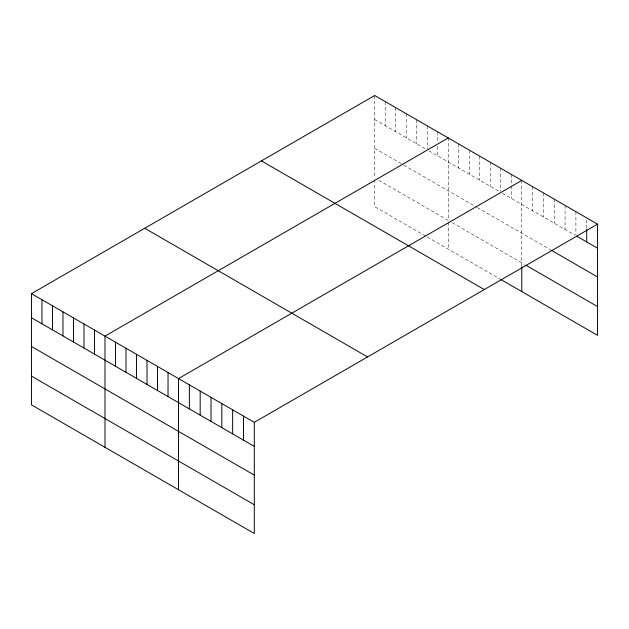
<?xml version="1.0" encoding="UTF-8"?>
<svg xmlns="http://www.w3.org/2000/svg" width="629" height="629" viewBox="0 0 629 629"><rect width="100%" height="100%" fill="white"/><g stroke="black" fill="none" stroke-linecap="round" stroke-linejoin="round"><path stroke-width="0.47" stroke-dasharray="3.15 2.36" d="M374.695 95.498L374.695 177.921M374.695 119.549L426.423 149.411M428.844 150.811L499.961 191.869M502.382 193.268L575.071 235.23M374.695 148.302L402.985 164.633M403.794 165.097L476.523 207.09M477.332 207.554L550.092 249.564M378.737 180.256L448.241 220.378L448.241 137.955M452.282 222.713L524.279 264.282M425.613 236.064L374.695 206.674L374.695 179.839M427.225 236.999L499.961 278.993M586.723 219.836L586.723 228.492M575.905 211.659L575.905 234.751M565.078 205.408L565.078 229.467M554.251 199.157L554.251 223.216M543.432 192.906L543.432 216.966M532.606 186.664L532.606 210.715M521.779 180.413L521.779 265.713M511.275 174.343L511.275 184.934M511.275 185.893L511.275 198.402M500.77 168.281L500.77 191.373M490.266 162.211L490.266 186.27M479.754 156.149L479.754 180.208M469.25 150.087L469.25 174.139M458.745 144.017L458.745 168.077M448.241 222.296L448.241 249.131M437.737 131.886L437.737 142.469M437.737 146.321L437.737 155.945M427.225 125.824L427.225 148.916M416.72 119.754L416.72 143.813M406.216 113.692L406.216 137.743M395.712 107.622L395.712 131.681M385.2 101.56L385.2 125.611"/><path stroke-width="0.94" d="M31.45 293.664L254.305 422.326L254.305 533.502L31.45 404.84L31.45 293.664L374.695 95.498L597.55 224.16L597.55 335.336L500.77 279.457M448.241 137.955L104.988 336.122L104.988 447.305M521.779 180.413L178.534 378.587L178.534 489.763M254.305 422.326L597.55 224.16M576.738 236.197L597.55 248.211M550.925 250.043L597.55 276.964M525.946 265.241L597.55 306.582M261.428 160.89L484.275 289.552M144.725 228.272L367.572 356.934M31.45 317.724L254.305 446.386M31.45 346.469L254.305 475.131M31.45 376.095L254.305 504.757M586.723 229.451L586.723 241.961M521.779 266.672L521.779 291.589M243.478 416.084L243.478 440.135M232.651 409.833L232.651 433.884M221.833 403.582L221.833 427.634M211.006 397.331L211.006 421.391M200.179 391.081L200.179 415.14M189.36 384.83L189.36 408.889M168.029 372.517L168.029 396.577M157.517 366.455L157.517 390.507M147.013 360.386L147.013 384.445M136.509 354.324L136.509 378.375M126.004 348.254L126.004 372.313M115.5 342.192L115.5 366.243M94.484 330.06L94.484 354.111M83.979 323.99L83.979 348.049M73.475 317.928L73.475 341.987M62.971 311.866L62.971 335.917M52.459 305.796L52.459 329.855M41.954 299.734L41.954 323.786"/></g></svg>
